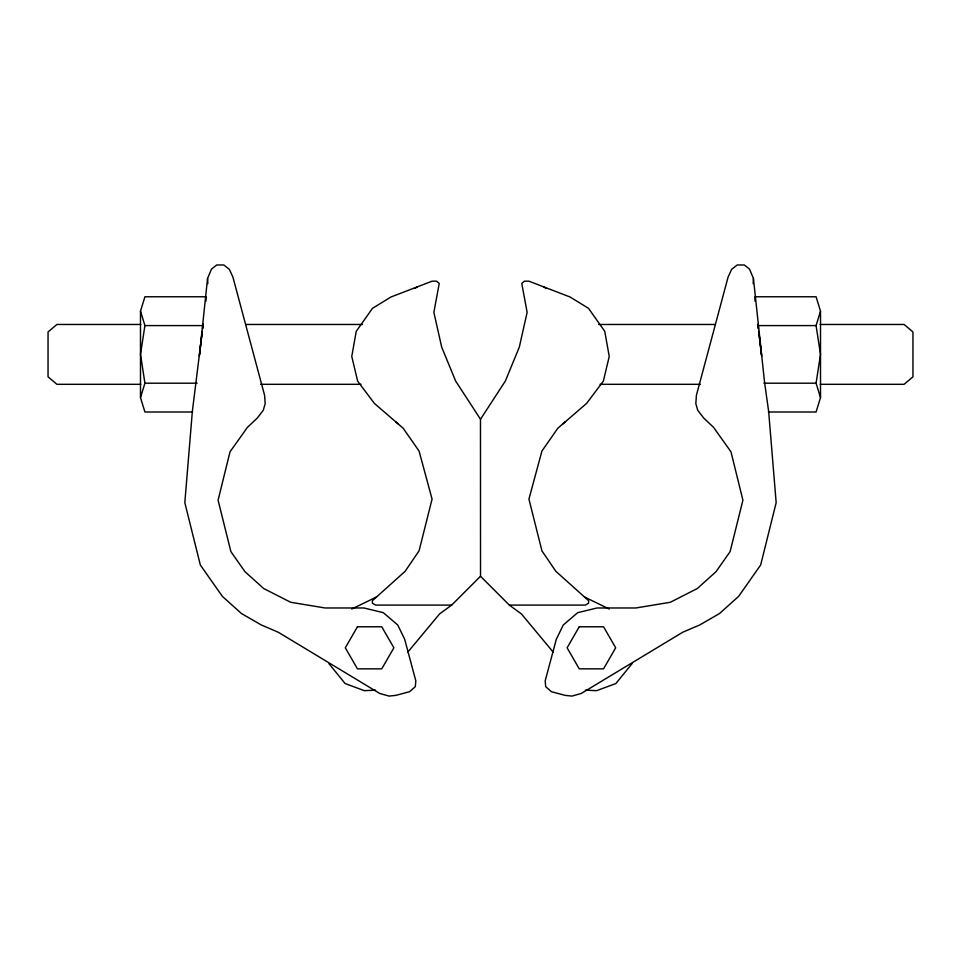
<?xml version="1.0" encoding="UTF-8"?>
<svg xmlns="http://www.w3.org/2000/svg" width="961" height="961" viewBox="0 0 961 961"><rect width="100%" height="100%" fill="white"/><g stroke="black" fill="none" stroke-linecap="round" stroke-linejoin="round"><path stroke-width="1.44" d="M753.172 283.663L753.436 278.474L749.484 269.056L744.258 264.972L737.219 264.972L731.633 269.356L728.078 277.116L696.425 395.247L695.824 403.608L697.71 410.239L703.776 418.119L713.555 427.333L730.985 451.838L742.913 500.188L730.108 551.626L716.005 571.723L697.266 588.552L670.322 602.271L635.906 607.977L597.033 607.977L577.729 612.65L563.278 624.974L556.347 639.185L545.187 680.844L545.704 686.695L551.458 691.704L565.104 695.356L571.939 696.088L581.261 693.47L682.766 632.218L699.716 624.974L719.549 613.514L738.661 596.349L760.668 564.984L776.164 502.675L768.656 411.488L764.572 382.406L753.436 278.474M199.504 354.645L207.564 278.474L211.516 269.056L216.742 264.972L223.781 264.972L229.367 269.356L232.922 277.116L264.575 395.247L265.176 403.608L263.29 410.239L257.224 418.119L247.445 427.333L230.015 451.838L218.087 500.188L230.892 551.626L244.995 571.723L263.734 588.552L290.678 602.271L325.094 607.977L363.967 607.977L383.271 612.65L397.722 624.974L404.653 639.185L415.813 680.844L415.296 686.695L409.542 691.704L395.896 695.356L389.061 696.088L379.739 693.47L278.234 632.218L261.284 624.974L241.451 613.514L222.339 596.349L200.332 564.984L184.824 502.675L192.344 411.488L202.254 331.485L199.335 356.195M206.014 301.093L206.014 296.769L144.919 296.769L140.486 311.172L144.919 325.587L140.486 354.393L144.919 383.199L140.486 397.602L144.919 412.005L192.596 412.005M768.404 412.005L816.081 412.005L820.514 397.602L816.081 383.199L820.514 354.393L816.081 325.587L820.514 311.172L816.081 296.769L754.986 296.769L754.986 301.093M480.524 419.212L505.342 381.073L519.3 347.161L527.133 312.349L521.763 283.411L524.454 281.165L528.886 281.165L570.053 296.997L588.504 308.325L604.757 331.317L609.238 356.447L603.34 381.157L586.594 403.428L557.848 428.21L541.92 451.069L528.934 499.095L541.92 550.821L555.83 571.278L588.612 600.697L588.612 603.22L585.237 605.094L509.33 605.094L480.524 576.276L480.476 419.212L455.658 381.073L441.7 347.161L433.867 312.349L439.237 283.411L436.546 281.165L432.114 281.165L390.947 296.997L372.496 308.325L356.243 331.317L351.762 356.447L357.66 381.157L374.406 403.428L403.152 428.21L419.08 451.069L432.066 499.095L419.08 550.821L405.17 571.278L372.387 600.697L372.387 603.22L375.763 605.094L451.67 605.094L480.476 576.276M632.014 663.691L615.905 683.523L596.637 690.671L585.369 690.166M407.848 652.075L439.549 613.959L451.67 605.094M562.557 424.161L565.032 422.011M415.02 288.42L417.17 286.919M351.75 609.034L376.556 596.961M375.631 690.166L364.363 690.671L345.095 683.523L328.986 663.691M140.786 324.47L56.915 324.47L48.05 331.953L48.05 376.832L56.915 384.316L140.786 384.316M245.632 324.47L362.453 324.47M598.547 324.47L715.368 324.47M820.213 324.47L904.085 324.47L912.95 331.953L912.95 376.832L904.085 384.316L820.213 384.316M144.919 325.587L203.035 325.587M757.965 325.587L816.081 325.587M144.919 383.199L197.077 383.199M763.923 383.199L816.081 383.199M260.611 384.316L360.952 384.316M600.048 384.316L700.389 384.316M584.444 596.961L609.25 609.034M543.83 286.919L545.98 288.42M509.33 605.094L521.451 613.959L553.152 652.075M395.968 422.011L398.443 424.161M761.496 354.645L758.746 331.485L761.665 356.195M207.564 278.474L207.828 283.663M820.514 311.172L820.514 397.602M140.486 311.172L140.486 397.602M203.119 324.241L202.603 328.602L203.119 324.241M357.456 626.776L345.311 647.81L357.456 668.844L381.745 668.844L393.89 647.81L381.745 626.776L357.456 626.776M579.255 626.776L567.11 647.81L579.255 668.844L603.544 668.844L615.689 647.81L603.544 626.776L579.255 626.776M758.397 328.59L757.881 324.241L758.397 328.602"/></g></svg>
